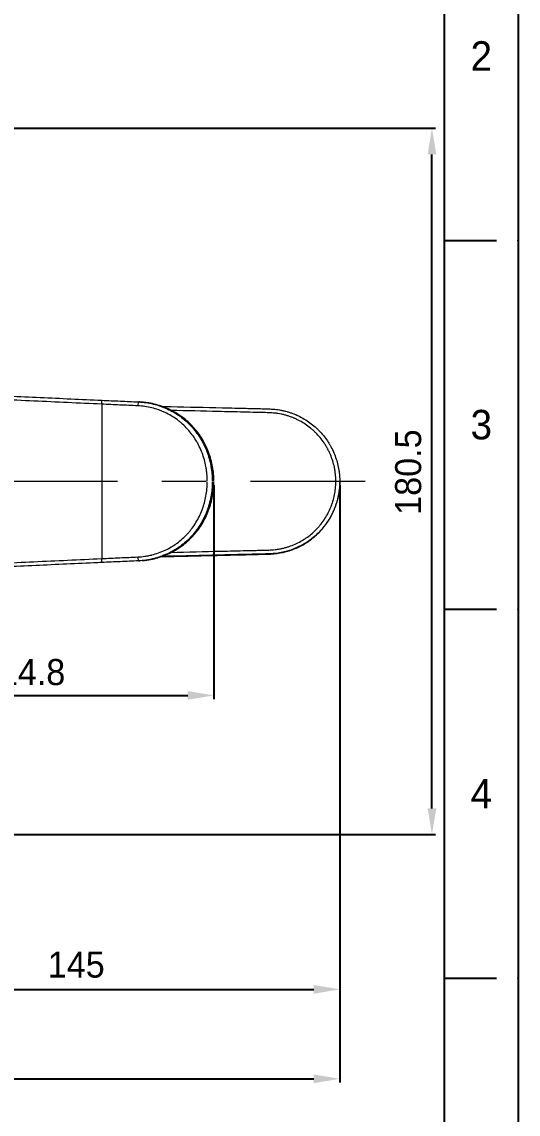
# Model space of a CAD drawing. Extents: x 8886 to 9306, y -19565 to -18971.
# Drawn here: x 9210.5 to 9305.7, y -19294.2 to -19084.9 of the extents above; entities that cross this region are included whole.
import ezdxf

# ---------------------------------------------------------------- set-up
doc = ezdxf.new("R2010")
doc.units = 0
doc.header["$MEASUREMENT"] = 0
doc.linetypes.add('CENTER', pattern=[47.5, 22, -8.5, 8.5, -8.5])
doc.linetypes.add('HIDDEN2', pattern=[4.7625, 3.175, -1.5875])
doc.layers.get('0').update_dxf_attribs({"linetype": 'CONTINUOUS'})
doc.layers.get('DEFPOINTS').update_dxf_attribs({"linetype": 'CONTINUOUS'})
doc.layers.add('1', color=4, linetype='HIDDEN2', lineweight=13)
doc.layers.add('5', color=2, linetype='CONTINUOUS', lineweight=9)
doc.styles.get("Standard").update_dxf_attribs({"font": ''})
doc.styles.get('Standard').set_extended_font_data('Gulim')
doc.dimstyles.new('STANDARD$0', dxfattribs={"dimtxt": 3.5, "dimasz": 2.5, "dimexe": 0.7, "dimexo": 0.7, "dimgap": 0.5, "dimtad": 3, "dimdec": 4, "dimdsep": 46, "dimtxsty": 'Standard', "dimcen": 0, "dimclrd": 2, "dimclre": 2, "dimclrt": 4, "dimadec": 0, "dimazin": 0, "dimtp": 0.2, "dimtm": 0.1, "dimtfac": 0.5, "dimtdec": 4, "dimtmove": 1, "dimatfit": 3, "dimfxl": 1, "dimtolj": 1, "dimarcsym": 0})

# ---------------------------------------------------------------- blocks, each defined once
blk = doc.blocks.new('*D11')
at = {"layer": '5', "color": 2, "lineweight": -2, "transparency": 16777216}
for p, q in [((9271.52, -19173.65), (9271.52, -19271.02)), ((9162.8, -19240.59), (9162.8, -19271.02)), ((9167.8, -19270.32), (9266.52, -19270.32))]:
    blk.add_line(p, q, dxfattribs=at)
at = {"layer": '5', "color": 2, "transparency": 16777216}
for points in [[(9167.8, -19269.48), (9167.8, -19271.15), (9162.8, -19270.32)], [(9266.52, -19269.48), (9266.52, -19271.15), (9271.52, -19270.32)]]:
    blk.add_solid(points, dxfattribs=at)
at = {"layer": 'DEFPOINTS', "color": 0, "transparency": 16777216}
for p in [(9271.52, -19172.95), (9162.8, -19239.89), (9271.52, -19270.32)]:
    blk.add_point(p, dxfattribs=at)
at = {"layer": '5', "color": 4, "transparency": 16777216, "insert": (9220.94, -19265.6), "char_height": 5, "attachment_point": 5, "bg_fill": 3, "box_fill_scale": 1.25, "bg_fill_color": 256, "bg_fill_true_color": 13158600, "bg_fill_transparency": 0}
blk.add_mtext('\\A1;145', dxfattribs=at)
blk = doc.blocks.new('*D12')
at = {"layer": '5', "color": 2, "lineweight": -2, "transparency": 16777216}
for p, q in [((9271.52, -19173.65), (9271.52, -19288.17)), ((9111.71, -19271.02), (9111.71, -19288.17)), ((9116.71, -19287.47), (9266.52, -19287.47))]:
    blk.add_line(p, q, dxfattribs=at)
at = {"layer": '5', "color": 2, "transparency": 16777216}
for points in [[(9116.71, -19286.63), (9116.71, -19288.3), (9111.71, -19287.47)], [(9266.52, -19286.63), (9266.52, -19288.3), (9271.52, -19287.47)]]:
    blk.add_solid(points, dxfattribs=at)
at = {"layer": 'DEFPOINTS', "color": 0, "transparency": 16777216}
for p in [(9271.52, -19172.95), (9111.71, -19270.32), (9271.52, -19287.47)]:
    blk.add_point(p, dxfattribs=at)
at = {"layer": '5', "color": 4, "transparency": 16777216, "insert": (9181.51, -19283.11), "char_height": 5, "attachment_point": 5, "bg_fill": 3, "box_fill_scale": 1.25, "bg_fill_color": 256, "bg_fill_true_color": 13158600, "bg_fill_transparency": 0}
blk.add_mtext('\\A1;213.1', dxfattribs=at)
blk = doc.blocks.new('*D13')
at = {"layer": '5', "color": 2, "lineweight": -2, "transparency": 16777216}
for p, q in [((9192.36, -19105.26), (9289.9, -19105.26)), ((9289.2, -19235.64), (9289.2, -19110.26)), ((9192.36, -19240.64), (9289.9, -19240.64))]:
    blk.add_line(p, q, dxfattribs=at)
at = {"layer": '5', "color": 2, "transparency": 16777216}
for points in [[(9288.36, -19110.26), (9290.03, -19110.26), (9289.2, -19105.26)], [(9288.36, -19235.64), (9290.03, -19235.64), (9289.2, -19240.64)]]:
    blk.add_solid(points, dxfattribs=at)
at = {"layer": 'DEFPOINTS', "color": 0, "transparency": 16777216}
for p in [(9191.66, -19105.26), (9289.2, -19105.26), (9191.66, -19240.64)]:
    blk.add_point(p, dxfattribs=at)
at = {"layer": '5', "color": 4, "transparency": 16777216, "insert": (9284.66, -19171.17), "char_height": 5, "attachment_point": 5, "rotation": 90, "bg_fill": 3, "box_fill_scale": 1.25, "bg_fill_color": 256, "bg_fill_true_color": 13158600, "bg_fill_transparency": 0}
blk.add_mtext('\\A1;180.5', dxfattribs=at)
blk = doc.blocks.new('*D19')
at = {"layer": '5', "color": 2, "lineweight": -2, "transparency": 16777216}
for p, q in [((9161.25, -19173.65), (9161.25, -19214.67)), ((9247.34, -19173.65), (9247.34, -19214.67)), ((9166.25, -19213.97), (9242.34, -19213.97))]:
    blk.add_line(p, q, dxfattribs=at)
at = {"layer": '5', "color": 2, "transparency": 16777216}
for points in [[(9166.25, -19213.14), (9166.25, -19214.8), (9161.25, -19213.97)], [(9242.34, -19213.14), (9242.34, -19214.8), (9247.34, -19213.97)]]:
    blk.add_solid(points, dxfattribs=at)
at = {"layer": 'DEFPOINTS', "color": 0, "transparency": 16777216}
for p in [(9161.25, -19172.95), (9247.34, -19172.95), (9247.34, -19213.97)]:
    blk.add_point(p, dxfattribs=at)
at = {"layer": '5', "color": 4, "transparency": 16777216, "insert": (9210.64, -19209.53), "char_height": 5, "attachment_point": 5, "bg_fill": 3, "box_fill_scale": 1.25, "bg_fill_color": 256, "bg_fill_true_color": 13158600, "bg_fill_transparency": 0}
blk.add_mtext('\\A1;114.8', dxfattribs=at)

msp = doc.modelspace()

# ---------------------------------------------------------------- linework, layer by layer
for p, q in [((9291.6, -19550.997), (9291.6, -18985.34)), ((9291.6, -19126.754), (9301.6, -19126.754)), ((9291.6, -19197.461), (9301.6, -19197.461)), ((9291.6, -19268.168), (9301.6, -19268.168))]:
    msp.add_line(p, q)
for p in [(9305.742, -19126.754), (9305.742, -19197.461), (9305.742, -19268.168)]:
    msp.add_point(p)
at = {"layer": '1', "color": 1, "linetype": 'CENTER', "lineweight": 13}
msp.add_line((9276.377, -19172.946), (9157.832, -19172.946), dxfattribs=at)
at = {"layer": '1', "color": 7, "linetype": 'Continuous', "lineweight": 18}
for centre, major_axis, start_param, end_param in [((9225.794, -19158.144), (-0.034, -0.749), 3.140516, 4.7133009), ((9225.794, -19187.749), (0.034, -0.749), 4.711477, 6.284262)]:
    msp.add_ellipse(centre, major_axis=major_axis, ratio=0.0199752, start_param=start_param, end_param=end_param, dxfattribs=at)
at = {"layer": '1', "color": 1, "linetype": 'Continuous', "lineweight": 13}
for centre, major_axis, start_param, end_param in [((9232.845, -19158.465), (-0.034, -0.749), 3.140085, 4.7180353), ((9232.845, -19187.427), (0.034, -0.749), 4.7067427, 6.2846929)]:
    msp.add_ellipse(centre, major_axis=major_axis, ratio=0.1241452, start_param=start_param, end_param=end_param, dxfattribs=at)
at = {"layer": '1', "color": 7, "linetype": 'Continuous', "lineweight": 18}
for points, knots in [([(9194.71, -19155.975), (9195.209, -19155.998), (9195.709, -19156.02), (9198.206, -19156.134), (9200.203, -19156.225), (9206.139, -19156.496), (9210.077, -19156.676), (9217.952, -19157.035), (9221.89, -19157.215), (9225.828, -19157.395)], [0, 0, 0, 0, 0.0481436, 0.0481436, 0.2407179, 0.2407179, 0.6203589, 0.6203589, 1, 1, 1, 1]), ([(9232.88, -19157.716), (9233.362, -19157.738), (9233.839, -19157.783), (9234.783, -19157.916), (9235.249, -19158.005), (9236.171, -19158.226), (9236.627, -19158.359), (9237.303, -19158.592), (9237.526, -19158.676), (9237.971, -19158.854), (9238.19, -19158.949), (9238.839, -19159.246), (9239.258, -19159.465), (9240.073, -19159.941), (9240.468, -19160.198), (9241.233, -19160.753), (9241.604, -19161.05), (9242.051, -19161.447), (9242.14, -19161.527), (9242.309, -19161.685), (9242.391, -19161.763), (9242.472, -19161.842)], [0, 0, 0, 0, 0.1335648, 0.1335648, 0.2671297, 0.2671297, 0.4006945, 0.4006945, 0.467477, 0.467477, 0.5342594, 0.5342594, 0.6678242, 0.6678242, 0.8013891, 0.8013891, 0.9349539, 0.9349539, 0.9683451, 0.9683451, 1, 1, 1, 1]), ([(9235.142, -19158.004), (9235.089, -19157.994), (9234.565, -19157.894), (9234.018, -19157.805), (9233.52, -19157.787), (9233.501, -19157.787)], [0, 0, 0, 0, 0.0973186, 0.965989, 1, 1, 1, 1]), ([(9247.342, -19172.878), (9247.341, -19172.437), (9247.301, -19171.522), (9247.114, -19170.135), (9246.796, -19168.729), (9246.35, -19167.355), (9245.783, -19166.03), (9245.099, -19164.772), (9244.305, -19163.596), (9243.413, -19162.515), (9242.434, -19161.544), (9241.375, -19160.679), (9240.238, -19159.917), (9239.02, -19159.256), (9237.731, -19158.704), (9236.593, -19158.332), (9235.886, -19158.162), (9235.637, -19158.107)], [0, 0, 0, 0, 0.0642096, 0.1340816, 0.2044556, 0.2750704, 0.3455723, 0.415704, 0.4852613, 0.5541183, 0.621889, 0.6884226, 0.7556423, 0.823752, 0.8927223, 0.9624425, 1, 1, 1, 1]), ([(9236.215, -19187.647), (9236.394, -19187.601), (9237.033, -19187.423), (9238.109, -19187.043), (9239.408, -19186.444), (9240.637, -19185.728), (9241.781, -19184.903), (9242.829, -19183.98), (9243.767, -19182.972), (9244.6, -19181.885), (9245.331, -19180.721), (9245.962, -19179.477), (9246.485, -19178.164), (9246.893, -19176.793), (9247.176, -19175.379), (9247.323, -19174.113), (9247.336, -19173.323), (9247.331, -19173.014)], [0, 0, 0, 0, 0.0280786, 0.1007611, 0.1732409, 0.2452844, 0.31672, 0.3874603, 0.4571717, 0.5256672, 0.594955, 0.6652224, 0.7364038, 0.8083494, 0.8808379, 0.9535918, 1, 1, 1, 1]), ([(9237.081, -19187.382), (9239.459, -19187.325), (9243.509, -19187.229), (9249.175, -19187.094), (9253.257, -19187), (9256.468, -19186.919), (9258.873, -19186.895), (9261.249, -19186.48), (9263.46, -19185.664), (9265.434, -19184.555), (9267.128, -19183.204), (9268.536, -19181.67), (9269.672, -19180.002), (9270.548, -19178.237), (9271.156, -19176.396), (9271.487, -19174.619), (9271.533, -19173.466), (9271.522, -19172.946)], [0, 0, 0, 0, 0.168273, 0.2865566, 0.401019, 0.4570754, 0.5138814, 0.5709756, 0.6266484, 0.6798361, 0.7305011, 0.7792766, 0.826604, 0.8727906, 0.918254, 0.9633966, 1, 1, 1, 1]), ([(9242.533, -19183.991), (9242.352, -19184.17), (9242.167, -19184.343), (9241.624, -19184.826), (9241.256, -19185.122), (9240.681, -19185.541), (9240.485, -19185.676), (9240.235, -19185.839), (9240.185, -19185.872), (9240.084, -19185.936), (9239.932, -19186.031), (9239.779, -19186.123), (9239.266, -19186.424), (9238.847, -19186.642), (9237.988, -19187.038), (9237.55, -19187.214), (9236.655, -19187.525), (9236.198, -19187.66), (9235.673, -19187.787), (9235.614, -19187.8), (9235.497, -19187.827), (9235.321, -19187.866), (9234.909, -19187.95), (9234.554, -19188.009), (9233.841, -19188.11), (9233.362, -19188.155), (9232.88, -19188.177)], [0, 0, 0, 0, 0.0714333, 0.0714333, 0.2040857, 0.2040857, 0.2704119, 0.2704119, 0.2869934, 0.2869934, 0.303575, 0.3367381, 0.3367381, 0.4693905, 0.4693905, 0.6020428, 0.6020428, 0.7346952, 0.7346952, 0.7512768, 0.7512768, 0.7678583, 0.8010214, 0.8673476, 0.8673476, 1, 1, 1, 1]), ([(9225.828, -19188.498), (9225.329, -19188.521), (9224.829, -19188.544), (9222.333, -19188.658), (9220.335, -19188.749), (9214.4, -19189.02), (9210.462, -19189.199), (9204.301, -19189.481), (9202.079, -19189.582), (9198.141, -19189.762), (9196.425, -19189.84), (9194.71, -19189.918)], [0, 0, 0, 0, 0.0481436, 0.0481436, 0.2407179, 0.2407179, 0.6203589, 0.6203589, 0.8346319, 0.8346319, 1, 1, 1, 1]), ([(9225.866, -19188.496), (9225.866, -19188.496), (9225.865, -19188.496), (9225.852, -19188.497), (9225.84, -19188.497), (9225.828, -19188.498)], [0, 0, 0, 0, 0.0518726, 0.0518726, 1, 1, 1, 1])]:
    msp.add_open_spline(points, degree=3, knots=knots, dxfattribs=at)
at = {"layer": '1', "color": 1, "linetype": 'Continuous', "lineweight": 13}
for points, knots in [([(9225.779, -19158.144), (9221.451, -19157.946), (9217.122, -19157.749), (9208.465, -19157.354), (9204.136, -19157.156), (9198.093, -19156.881), (9196.379, -19156.802), (9194.666, -19156.724)], [0, 0, 0, 0, 0.4173406, 0.4173406, 0.8347611, 0.8347611, 1, 1, 1, 1]), ([(9225.816, -19158.146), (9225.818, -19158.097), (9225.821, -19158.048), (9225.825, -19157.951), (9225.828, -19157.904), (9225.833, -19157.813), (9225.835, -19157.77), (9225.84, -19157.688), (9225.842, -19157.65), (9225.847, -19157.581), (9225.849, -19157.549), (9225.853, -19157.495), (9225.855, -19157.472), (9225.859, -19157.434), (9225.86, -19157.42), (9225.863, -19157.401), (9225.864, -19157.396), (9225.865, -19157.397)], [0, 0, 0, 0, 0.125, 0.125, 0.25, 0.25, 0.375, 0.375, 0.5, 0.5, 0.625, 0.625, 0.75, 0.75, 0.875, 0.875, 1, 1, 1, 1]), ([(9247.241, -19172.878), (9247.242, -19172.391), (9247.22, -19171.906), (9247.153, -19171.181), (9247.125, -19170.94), (9247.075, -19170.58), (9247.048, -19170.399), (9247.018, -19170.22), (9246.997, -19170.1), (9246.986, -19170.04), (9246.886, -19169.503), (9246.776, -19169.033), (9246.513, -19168.11), (9246.361, -19167.656), (9246.016, -19166.765), (9245.822, -19166.327), (9245.554, -19165.789), (9245.471, -19165.629), (9245.386, -19165.47), (9245.328, -19165.364), (9245.299, -19165.311), (9245.151, -19165.048), (9245.029, -19164.841), (9244.648, -19164.233), (9244.377, -19163.841), (9243.8, -19163.088), (9243.494, -19162.726), (9243.009, -19162.205), (9242.76, -19161.95), (9242.457, -19161.662), (9242.325, -19161.541), (9242.237, -19161.46), (9242.192, -19161.42), (9241.788, -19161.064), (9241.417, -19160.767), (9240.651, -19160.212), (9240.256, -19159.955), (9239.442, -19159.478), (9239.022, -19159.26), (9238.483, -19159.011), (9238.32, -19158.938), (9238.155, -19158.868), (9238.045, -19158.822), (9237.989, -19158.8), (9237.712, -19158.688), (9237.489, -19158.605), (9236.815, -19158.371), (9236.361, -19158.238), (9235.442, -19158.016), (9234.978, -19157.927), (9234.176, -19157.813), (9233.841, -19157.776), (9233.503, -19157.752)], [0, 0, 0, 0, 0.0636659, 0.0636659, 0.0954988, 0.0954988, 0.1114153, 0.1193735, 0.1193735, 0.1273318, 0.1273318, 0.1909976, 0.1909976, 0.2546635, 0.2546635, 0.3183294, 0.3183294, 0.3342459, 0.3422041, 0.3422041, 0.3501623, 0.3501623, 0.3819953, 0.3819953, 0.4456612, 0.4456612, 0.5093271, 0.5093271, 0.54116, 0.5570765, 0.5650347, 0.5650347, 0.5729929, 0.5729929, 0.6366588, 0.6366588, 0.7003247, 0.7003247, 0.7639906, 0.7639906, 0.779907, 0.7878653, 0.7878653, 0.7958235, 0.7958235, 0.8276565, 0.8276565, 0.8913223, 0.8913223, 0.9549882, 0.9549882, 1, 1, 1, 1]), ([(9246.069, -19172.867), (9246.069, -19172.407), (9246.048, -19171.948), (9245.986, -19171.262), (9245.96, -19171.034), (9245.899, -19170.58), (9245.863, -19170.353), (9245.739, -19169.674), (9245.637, -19169.229), (9245.394, -19168.354), (9245.254, -19167.924), (9244.934, -19167.079), (9244.755, -19166.663), (9244.456, -19166.052), (9244.352, -19165.85), (9244.215, -19165.6), (9244.187, -19165.55), (9244.131, -19165.451), (9244.047, -19165.303), (9243.96, -19165.157), (9243.665, -19164.674), (9243.413, -19164.302), (9242.875, -19163.585), (9242.589, -19163.241), (9241.985, -19162.579), (9241.666, -19162.262), (9241.287, -19161.921), (9241.245, -19161.883), (9241.16, -19161.809), (9241.032, -19161.698), (9240.73, -19161.445), (9240.464, -19161.24), (9239.923, -19160.842), (9239.551, -19160.596), (9238.783, -19160.141), (9238.387, -19159.932), (9237.776, -19159.646), (9237.569, -19159.556), (9237.253, -19159.428), (9237.148, -19159.386), (9236.936, -19159.306), (9236.83, -19159.268), (9236.298, -19159.082), (9235.867, -19158.954), (9234.995, -19158.742), (9234.554, -19158.657), (9233.661, -19158.529), (9233.209, -19158.486), (9232.752, -19158.465)], [0, 0, 0, 0, 0.0625, 0.0625, 0.09375, 0.09375, 0.125, 0.125, 0.1875, 0.1875, 0.25, 0.25, 0.3125, 0.3125, 0.34375, 0.34375, 0.3515625, 0.3515625, 0.359375, 0.375, 0.375, 0.4375, 0.4375, 0.5, 0.5, 0.5625, 0.5625, 0.5703125, 0.5703125, 0.578125, 0.59375, 0.625, 0.625, 0.6875, 0.6875, 0.75, 0.75, 0.78125, 0.78125, 0.796875, 0.796875, 0.8125, 0.8125, 0.875, 0.875, 0.9375, 0.9375, 1, 1, 1, 1]), ([(9237.204, -19158.555), (9237.858, -19158.571), (9238.511, -19158.586), (9242.427, -19158.679), (9245.69, -19158.757), (9249.768, -19158.853), (9250.991, -19158.882), (9252.215, -19158.911), (9253.03, -19158.931), (9253.438, -19158.94), (9254.254, -19158.96), (9254.662, -19158.969), (9255.477, -19158.987), (9255.885, -19158.996), (9256.497, -19159.01), (9256.701, -19159.014), (9257.007, -19159.021), (9257.109, -19159.024), (9257.313, -19159.029), (9257.822, -19159.042), (9258.332, -19159.063), (9258.942, -19159.11), (9259.145, -19159.129), (9259.55, -19159.177), (9259.753, -19159.207), (9260.157, -19159.276), (9260.561, -19159.355), (9261.165, -19159.503), (9261.567, -19159.621), (9261.968, -19159.748), (9262.169, -19159.816), (9262.569, -19159.963), (9262.768, -19160.041), (9263.018, -19160.146), (9263.068, -19160.167), (9263.167, -19160.21), (9263.217, -19160.232), (9263.366, -19160.298), (9263.464, -19160.344), (9263.954, -19160.576), (9264.334, -19160.778), (9265.073, -19161.215), (9265.432, -19161.45), (9266.127, -19161.955), (9266.463, -19162.224), (9266.869, -19162.583), (9266.949, -19162.656), (9267.069, -19162.766), (9267.109, -19162.804), (9267.187, -19162.879), (9267.383, -19163.067), (9267.573, -19163.26), (9268.015, -19163.732), (9268.293, -19164.059), (9268.819, -19164.738), (9269.067, -19165.089), (9269.415, -19165.633), (9269.527, -19165.817), (9269.689, -19166.098), (9269.769, -19166.239), (9269.846, -19166.383), (9269.897, -19166.479), (9269.923, -19166.527), (9270.147, -19166.961), (9270.508, -19167.745), (9270.793, -19168.554), (9271.04, -19169.376), (9271.144, -19169.792), (9271.271, -19170.427), (9271.308, -19170.64), (9271.349, -19170.909), (9271.357, -19170.963), (9271.372, -19171.071), (9271.393, -19171.232), (9271.412, -19171.394), (9271.468, -19171.934), (9271.492, -19172.368), (9271.496, -19172.803)], [0, 0, 0, 0, 0.0476757, 0.0476757, 0.2857568, 0.2857568, 0.3452771, 0.3750372, 0.3750372, 0.4047973, 0.4047973, 0.4345575, 0.4345575, 0.4643176, 0.4643176, 0.4791977, 0.4791977, 0.4866377, 0.4866377, 0.4940777, 0.5238379, 0.5238379, 0.5387179, 0.5387179, 0.553598, 0.553598, 0.5684781, 0.5833581, 0.5982382, 0.5982382, 0.6131183, 0.6131183, 0.6279983, 0.6279983, 0.6317184, 0.6317184, 0.6354384, 0.6354384, 0.6428784, 0.6428784, 0.6726385, 0.6726385, 0.7023987, 0.7023987, 0.7321588, 0.7321588, 0.7395988, 0.7395988, 0.7433189, 0.7433189, 0.7470389, 0.7619189, 0.7619189, 0.7916791, 0.7916791, 0.8214392, 0.8214392, 0.8363193, 0.8363193, 0.8437593, 0.8474793, 0.8474793, 0.8511993, 0.8511993, 0.8809595, 0.9107196, 0.9107196, 0.9404797, 0.9404797, 0.9553598, 0.9553598, 0.9590798, 0.9590798, 0.9627998, 0.9702399, 0.9702399, 1, 1, 1, 1]), ([(9270.746, -19172.8), (9270.742, -19172.37), (9270.718, -19171.941), (9270.66, -19171.407), (9270.647, -19171.3), (9270.626, -19171.141), (9270.619, -19171.087), (9270.603, -19170.981), (9270.563, -19170.715), (9270.515, -19170.452), (9270.384, -19169.826), (9270.276, -19169.416), (9270.022, -19168.607), (9269.875, -19168.209), (9269.626, -19167.621), (9269.537, -19167.427), (9269.398, -19167.138), (9269.35, -19167.042), (9269.276, -19166.899), (9269.251, -19166.851), (9269.201, -19166.756), (9269.074, -19166.52), (9268.94, -19166.288), (9268.718, -19165.924), (9268.604, -19165.744), (9268.247, -19165.216), (9267.993, -19164.875), (9267.454, -19164.22), (9267.168, -19163.904), (9266.789, -19163.526), (9266.712, -19163.451), (9266.595, -19163.34), (9266.555, -19163.303), (9266.477, -19163.23), (9266.278, -19163.049), (9266.076, -19162.875), (9265.58, -19162.47), (9265.238, -19162.219), (9264.531, -19161.75), (9264.166, -19161.533), (9263.601, -19161.233), (9263.411, -19161.138), (9263.12, -19161.001), (9263.022, -19160.956), (9262.875, -19160.891), (9262.826, -19160.87), (9262.727, -19160.827), (9262.481, -19160.723), (9262.234, -19160.628), (9261.838, -19160.486), (9261.64, -19160.419), (9261.244, -19160.297), (9260.847, -19160.184), (9260.25, -19160.045), (9259.851, -19159.973), (9259.552, -19159.927), (9259.452, -19159.912), (9259.252, -19159.887), (9259.152, -19159.875), (9258.852, -19159.844), (9258.652, -19159.829), (9258.251, -19159.803), (9258.05, -19159.794), (9257.648, -19159.778), (9257.448, -19159.773), (9257.146, -19159.765), (9257.046, -19159.763), (9256.845, -19159.758), (9256.343, -19159.746), (9255.84, -19159.735), (9254.635, -19159.709), (9253.832, -19159.69), (9251.421, -19159.633), (9246.789, -19159.523), (9242.157, -19159.413), (9239.132, -19159.341)], [0, 0, 0, 0, 0.0317168, 0.0317168, 0.039646, 0.039646, 0.0436106, 0.0436106, 0.0475752, 0.0634337, 0.0634337, 0.0951505, 0.0951505, 0.1268673, 0.1268673, 0.1427257, 0.1427257, 0.150655, 0.150655, 0.1546196, 0.1546196, 0.1585842, 0.1744426, 0.1744426, 0.190301, 0.190301, 0.2220178, 0.2220178, 0.2537347, 0.2537347, 0.2616639, 0.2616639, 0.2656285, 0.2656285, 0.2695931, 0.2854515, 0.2854515, 0.3171683, 0.3171683, 0.3488852, 0.3488852, 0.3647436, 0.3647436, 0.3726728, 0.3726728, 0.3766374, 0.3766374, 0.380602, 0.3964604, 0.3964604, 0.4123188, 0.4123188, 0.4281772, 0.4440357, 0.4598941, 0.4598941, 0.4678233, 0.4678233, 0.4757525, 0.4757525, 0.4916109, 0.4916109, 0.5074693, 0.5074693, 0.5233277, 0.5233277, 0.5312569, 0.5312569, 0.5391861, 0.570903, 0.570903, 0.6343366, 0.6343366, 0.761204, 1, 1, 1, 1]), ([(9242.472, -19161.842), (9242.476, -19161.846), (9242.651, -19162.017), (9242.82, -19162.191), (9243.304, -19162.712), (9243.608, -19163.074), (9244.182, -19163.828), (9244.452, -19164.219), (9244.83, -19164.828), (9244.952, -19165.035), (9245.186, -19165.457), (9245.298, -19165.669), (9245.617, -19166.314), (9245.809, -19166.752), (9246.152, -19167.643), (9246.303, -19168.097), (9246.563, -19169.021), (9246.673, -19169.491), (9246.772, -19170.029), (9246.783, -19170.089), (9246.804, -19170.209), (9246.834, -19170.389), (9246.861, -19170.569), (9246.91, -19170.929), (9246.938, -19171.17), (9247.004, -19171.895), (9247.026, -19172.38), (9247.026, -19172.867)], [0, 0, 0, 0, 0.0015271, 0.0602608, 0.0602608, 0.1777282, 0.1777282, 0.2951956, 0.2951956, 0.3539293, 0.3539293, 0.412663, 0.412663, 0.5301304, 0.5301304, 0.6475978, 0.6475978, 0.7650652, 0.7650652, 0.7797486, 0.7797486, 0.794432, 0.8237989, 0.8237989, 0.8825326, 0.8825326, 1, 1, 1, 1]), ([(9232.752, -19187.427), (9233.209, -19187.406), (9233.663, -19187.364), (9234.338, -19187.267), (9234.562, -19187.229), (9234.896, -19187.164), (9235.063, -19187.13), (9235.23, -19187.092), (9235.341, -19187.067), (9235.396, -19187.053), (9235.893, -19186.932), (9236.325, -19186.803), (9237.171, -19186.505), (9237.585, -19186.336), (9238.395, -19185.957), (9238.791, -19185.748), (9239.275, -19185.461), (9239.419, -19185.372), (9239.562, -19185.281), (9239.657, -19185.22), (9239.704, -19185.189), (9239.94, -19185.033), (9240.124, -19184.903), (9240.666, -19184.504), (9241.012, -19184.221), (9241.675, -19183.623), (9241.991, -19183.307), (9242.445, -19182.81), (9242.592, -19182.641), (9242.808, -19182.38), (9242.914, -19182.248), (9243.018, -19182.114), (9243.087, -19182.024), (9243.122, -19181.978), (9243.427, -19181.57), (9243.68, -19181.196), (9244.148, -19180.427), (9244.363, -19180.032), (9244.758, -19179.222), (9244.937, -19178.806), (9245.138, -19178.274), (9245.197, -19178.113), (9245.253, -19177.951), (9245.289, -19177.843), (9245.307, -19177.788), (9245.396, -19177.516), (9245.462, -19177.297), (9245.643, -19176.638), (9245.744, -19176.195), (9245.906, -19175.301), (9245.966, -19174.851), (9246.048, -19173.944), (9246.069, -19173.486), (9246.069, -19173.025)], [0, 0, 0, 0, 0.0625, 0.0625, 0.09375, 0.09375, 0.109375, 0.1171875, 0.1171875, 0.125, 0.125, 0.1875, 0.1875, 0.25, 0.25, 0.3125, 0.3125, 0.328125, 0.3359375, 0.3359375, 0.34375, 0.34375, 0.375, 0.375, 0.4375, 0.4375, 0.5, 0.5, 0.53125, 0.53125, 0.546875, 0.5546875, 0.5546875, 0.5625, 0.5625, 0.625, 0.625, 0.6875, 0.6875, 0.75, 0.75, 0.765625, 0.7734375, 0.7734375, 0.78125, 0.78125, 0.8125, 0.8125, 0.875, 0.875, 0.9375, 0.9375, 1, 1, 1, 1]), ([(9233.598, -19188.134), (9233.904, -19188.11), (9234.207, -19188.076), (9234.978, -19187.966), (9235.442, -19187.877), (9236.361, -19187.655), (9236.815, -19187.522), (9237.489, -19187.288), (9237.712, -19187.205), (9237.989, -19187.093), (9238.045, -19187.07), (9238.155, -19187.024), (9238.32, -19186.955), (9238.483, -19186.882), (9239.022, -19186.633), (9239.442, -19186.414), (9240.256, -19185.938), (9240.651, -19185.68), (9241.417, -19185.126), (9241.788, -19184.829), (9242.192, -19184.472), (9242.237, -19184.432), (9242.325, -19184.352), (9242.457, -19184.231), (9242.76, -19183.943), (9243.009, -19183.688), (9243.494, -19183.167), (9243.8, -19182.804), (9244.377, -19182.051), (9244.648, -19181.66), (9245.029, -19181.052), (9245.151, -19180.845), (9245.299, -19180.582), (9245.328, -19180.529), (9245.386, -19180.423), (9245.471, -19180.264), (9245.554, -19180.104), (9245.822, -19179.566), (9246.016, -19179.128), (9246.361, -19178.236), (9246.513, -19177.783), (9246.776, -19176.86), (9246.886, -19176.39), (9246.986, -19175.853), (9246.997, -19175.793), (9247.018, -19175.673), (9247.048, -19175.493), (9247.075, -19175.313), (9247.125, -19174.953), (9247.153, -19174.712), (9247.22, -19173.987), (9247.242, -19173.502), (9247.241, -19173.014)], [0, 0, 0, 0, 0.0409667, 0.0409667, 0.1049023, 0.1049023, 0.1688378, 0.1688378, 0.2008056, 0.2008056, 0.2087975, 0.2087975, 0.2167895, 0.2327734, 0.2327734, 0.2967089, 0.2967089, 0.3606445, 0.3606445, 0.42458, 0.42458, 0.432572, 0.432572, 0.4405639, 0.4565478, 0.4885156, 0.4885156, 0.5524511, 0.5524511, 0.6163867, 0.6163867, 0.6483545, 0.6483545, 0.6563464, 0.6563464, 0.6643383, 0.6803222, 0.6803222, 0.7442578, 0.7442578, 0.8081933, 0.8081933, 0.8721289, 0.8721289, 0.8801208, 0.8801208, 0.8881128, 0.9040967, 0.9040967, 0.9360644, 0.9360644, 1, 1, 1, 1]), ([(9247.026, -19173.025), (9247.026, -19173.513), (9247.004, -19173.996), (9246.917, -19174.956), (9246.851, -19175.432), (9246.678, -19176.376), (9246.57, -19176.844), (9246.375, -19177.54), (9246.305, -19177.771), (9246.21, -19178.059), (9246.19, -19178.116), (9246.151, -19178.231), (9246.091, -19178.402), (9246.028, -19178.571), (9245.813, -19179.133), (9245.621, -19179.571), (9245.199, -19180.425), (9244.968, -19180.84), (9244.468, -19181.65), (9244.198, -19182.043), (9243.871, -19182.473), (9243.835, -19182.521), (9243.761, -19182.615), (9243.65, -19182.756), (9243.385, -19183.079), (9243.149, -19183.347), (9242.84, -19183.681), (9242.688, -19183.838), (9242.533, -19183.991)], [0, 0, 0, 0, 0.1181824, 0.1181824, 0.2363647, 0.2363647, 0.3545471, 0.3545471, 0.4136382, 0.4136382, 0.428411, 0.428411, 0.4431838, 0.4727294, 0.4727294, 0.5909118, 0.5909118, 0.7090941, 0.7090941, 0.8272765, 0.8272765, 0.8420493, 0.8420493, 0.8568221, 0.8863677, 0.9454588, 0.9454588, 1, 1, 1, 1]), ([(9271.496, -19173.09), (9271.492, -19173.509), (9271.47, -19173.925), (9271.388, -19174.75), (9271.269, -19175.568), (9271.077, -19176.374), (9270.905, -19176.972), (9270.842, -19177.171), (9270.759, -19177.419), (9270.742, -19177.468), (9270.707, -19177.567), (9270.69, -19177.616), (9270.636, -19177.764), (9270.599, -19177.862), (9270.41, -19178.348), (9270.242, -19178.728), (9269.874, -19179.47), (9269.674, -19179.832), (9269.351, -19180.362), (9269.239, -19180.536), (9269.008, -19180.881), (9268.888, -19181.051), (9268.703, -19181.302), (9268.609, -19181.427), (9268.512, -19181.551), (9268.447, -19181.633), (9268.415, -19181.674), (9268.25, -19181.878), (9268.115, -19182.037), (9267.702, -19182.504), (9267.414, -19182.802), (9266.812, -19183.368), (9266.499, -19183.637), (9265.848, -19184.147), (9265.51, -19184.388), (9265.072, -19184.671), (9264.983, -19184.727), (9264.85, -19184.809), (9264.805, -19184.836), (9264.715, -19184.89), (9264.49, -19185.023), (9264.262, -19185.149), (9263.71, -19185.439), (9263.335, -19185.615), (9262.571, -19185.933), (9262.183, -19186.076), (9261.59, -19186.265), (9261.391, -19186.324), (9261.089, -19186.406), (9260.938, -19186.445), (9260.785, -19186.482), (9260.683, -19186.505), (9260.632, -19186.517), (9260.172, -19186.619), (9259.762, -19186.69), (9258.941, -19186.789), (9258.529, -19186.817), (9257.911, -19186.846), (9257.603, -19186.856), (9257.293, -19186.864), (9257.087, -19186.87), (9256.984, -19186.872), (9256.469, -19186.884), (9256.057, -19186.893), (9255.439, -19186.906), (9255.233, -19186.911), (9254.821, -19186.92), (9254.615, -19186.925), (9253.997, -19186.939), (9253.585, -19186.949), (9252.76, -19186.969), (9251.524, -19186.998), (9246.991, -19187.105), (9242.87, -19187.203), (9238.784, -19187.3), (9237.995, -19187.319), (9237.206, -19187.338)], [0, 0, 0, 0, 0.0294855, 0.0294855, 0.058971, 0.0884564, 0.0884564, 0.1031992, 0.1031992, 0.1068849, 0.1068849, 0.1105705, 0.1105705, 0.1179419, 0.1179419, 0.1474274, 0.1474274, 0.1769129, 0.1769129, 0.1916556, 0.1916556, 0.2063984, 0.2063984, 0.2137697, 0.2174554, 0.2174554, 0.2211411, 0.2211411, 0.2358838, 0.2358838, 0.2653693, 0.2653693, 0.2948548, 0.2948548, 0.3243403, 0.3243403, 0.3317116, 0.3317116, 0.3353973, 0.3353973, 0.339083, 0.3538257, 0.3538257, 0.3833112, 0.3833112, 0.4127967, 0.4127967, 0.4275394, 0.4275394, 0.4349108, 0.4385965, 0.4385965, 0.4422822, 0.4422822, 0.4717677, 0.4717677, 0.5012531, 0.5012531, 0.5159959, 0.5233672, 0.5233672, 0.5307386, 0.5307386, 0.5602241, 0.5602241, 0.5749668, 0.5749668, 0.5897096, 0.5897096, 0.6191951, 0.6191951, 0.6486805, 0.7076515, 0.9435353, 0.9435353, 1, 1, 1, 1]), ([(9239.118, -19186.552), (9242.322, -19186.476), (9245.526, -19186.4), (9250.355, -19186.285), (9251.979, -19186.247), (9254.01, -19186.199), (9254.416, -19186.189), (9255.025, -19186.175), (9255.228, -19186.171), (9255.634, -19186.162), (9256.04, -19186.153), (9256.548, -19186.142), (9256.853, -19186.135), (9257.056, -19186.13), (9257.157, -19186.128), (9257.665, -19186.115), (9258.071, -19186.102), (9258.679, -19186.062), (9258.882, -19186.046), (9259.185, -19186.014), (9259.287, -19186.002), (9259.489, -19185.975), (9259.59, -19185.961), (9259.893, -19185.913), (9260.095, -19185.875), (9260.398, -19185.811), (9260.499, -19185.789), (9260.699, -19185.741), (9260.799, -19185.716), (9261.097, -19185.638), (9261.294, -19185.581), (9261.685, -19185.459), (9261.878, -19185.393), (9262.453, -19185.185), (9262.83, -19185.028), (9263.569, -19184.681), (9263.931, -19184.49), (9264.331, -19184.256), (9264.375, -19184.229), (9264.464, -19184.176), (9264.508, -19184.149), (9264.639, -19184.067), (9264.9, -19183.901), (9265.153, -19183.727), (9265.65, -19183.368), (9265.968, -19183.114), (9266.579, -19182.576), (9266.872, -19182.293), (9267.292, -19181.846), (9267.428, -19181.694), (9267.629, -19181.46), (9267.695, -19181.381), (9267.793, -19181.261), (9267.825, -19181.221), (9267.889, -19181.14), (9268.176, -19180.775), (9268.442, -19180.399), (9268.882, -19179.711), (9269.087, -19179.358), (9269.463, -19178.635), (9269.634, -19178.264), (9269.828, -19177.788), (9269.884, -19177.644), (9269.938, -19177.499), (9269.974, -19177.402), (9269.991, -19177.354), (9270.077, -19177.111), (9270.14, -19176.915), (9270.317, -19176.326), (9270.514, -19175.534), (9270.636, -19174.728), (9270.72, -19173.916), (9270.742, -19173.506), (9270.746, -19173.093)], [0, 0, 0, 0, 0.2473894, 0.2473894, 0.3728245, 0.3728245, 0.4041833, 0.4041833, 0.4198626, 0.4198626, 0.435542, 0.4512214, 0.4590611, 0.4590611, 0.4669008, 0.4669008, 0.4982596, 0.4982596, 0.513939, 0.513939, 0.5217787, 0.5217787, 0.5296184, 0.5296184, 0.5452978, 0.5452978, 0.5531374, 0.5531374, 0.5609771, 0.5609771, 0.5766565, 0.5766565, 0.5923359, 0.5923359, 0.6236947, 0.6236947, 0.6550535, 0.6550535, 0.6589733, 0.6589733, 0.6628932, 0.6628932, 0.6707329, 0.6864122, 0.6864122, 0.717771, 0.717771, 0.7491298, 0.7491298, 0.7648092, 0.7648092, 0.7726489, 0.7726489, 0.7765687, 0.7765687, 0.7804886, 0.8118473, 0.8118473, 0.8432061, 0.8432061, 0.8745649, 0.8745649, 0.8824046, 0.8863244, 0.8863244, 0.8902443, 0.8902443, 0.9059237, 0.9059237, 0.9372824, 0.9686412, 0.9686412, 1, 1, 1, 1]), ([(9194.666, -19189.169), (9196.379, -19189.09), (9198.093, -19189.012), (9204.136, -19188.737), (9208.465, -19188.539), (9217.122, -19188.144), (9221.451, -19187.946), (9225.779, -19187.749)], [0, 0, 0, 0, 0.1652389, 0.1652389, 0.5826594, 0.5826594, 1, 1, 1, 1]), ([(9225.865, -19188.496), (9225.864, -19188.496), (9225.863, -19188.492), (9225.86, -19188.473), (9225.859, -19188.458), (9225.855, -19188.421), (9225.853, -19188.398), (9225.849, -19188.343), (9225.847, -19188.312), (9225.842, -19188.243), (9225.84, -19188.205), (9225.835, -19188.123), (9225.833, -19188.08), (9225.828, -19187.989), (9225.825, -19187.942), (9225.821, -19187.845), (9225.818, -19187.796), (9225.816, -19187.747)], [0, 0, 0, 0, 0.125, 0.125, 0.25, 0.25, 0.375, 0.375, 0.5, 0.5, 0.625, 0.625, 0.75, 0.75, 0.875, 0.875, 1, 1, 1, 1])]:
    msp.add_open_spline(points, degree=3, knots=knots, dxfattribs=at)
for points in [[(9225.815, -19158.146), (9225.803, -19158.145), (9225.791, -19158.145), (9225.779, -19158.144)], [(9232.752, -19158.465), (9231.6, -19158.412), (9229.292, -19158.306), (9226.976, -19158.199), (9225.815, -19158.146)], [(9225.815, -19158.146), (9225.815, -19163.079), (9225.815, -19168.013), (9225.815, -19172.946)], [(9225.815, -19172.946), (9225.815, -19177.88), (9225.815, -19182.814), (9225.815, -19187.747)], [(9225.815, -19187.747), (9226.976, -19187.693), (9229.292, -19187.587), (9231.6, -19187.48), (9232.752, -19187.427)], [(9225.779, -19187.749), (9225.791, -19187.748), (9225.803, -19187.748), (9225.815, -19187.747)]]:
    msp.add_open_spline(points, degree=3, dxfattribs=at)
at = {"layer": '1', "color": 7, "linetype": 'Continuous', "lineweight": 18}
for points, degree in [([(9225.828, -19157.395), (9225.841, -19157.395), (9225.854, -19157.396), (9225.866, -19157.397)], 3), ([(9225.866, -19157.397), (9227.04, -19157.45), (9229.382, -19157.557), (9231.715, -19157.663), (9232.88, -19157.716)], 3), ([(9233.16, -19157.73), (9232.958, -19157.72)], 1), ([(9233.503, -19157.752), (9233.389, -19157.743), (9233.275, -19157.736), (9233.16, -19157.73)], 3), ([(9225.841, -19188.497), (9225.837, -19188.497), (9225.833, -19188.498), (9225.828, -19188.498)], 3), ([(9232.88, -19188.177), (9231.715, -19188.23), (9229.382, -19188.336), (9227.04, -19188.443), (9225.866, -19188.496)], 3), ([(9232.958, -19188.172), (9233.16, -19188.162)], 1)]:
    msp.add_open_spline(points, degree=degree, dxfattribs=at)

# ---------------------------------------------------------------- texts
at = {"char_height": 5.657, "attachment_point": 5}
for s, insert in [('2', (9298.671, -19091.401)), ('3', (9298.671, -19162.108)), ('4', (9298.671, -19232.815))]:
    msp.add_mtext_dynamic_manual_height_columns(s, width=50, gutter_width=12.5, heights=[0], dxfattribs=dict(at, insert=insert))

# ---------------------------------------------------------------- next in the draw order: dimensions: what is measured, and where the dimension line sits
at = {"layer": '5'}
dim = msp.add_linear_dim(base=(9271.522, -19270.315), p1=(9162.798, -19239.888), p2=(9271.522, -19172.946), dimstyle='STANDARD$0', override={"dimtxt": 5, "dimasz": 5, "dimdec": 1, "dimlfac": 1.333333, "dimzin": 9, "dimtdec": 1, "dimfxl": 1.25, "dimtfill": 1}, dxfattribs=at)
dim.commit()
dim.dimension.update_dxf_attribs({"geometry": '*D11', "text_midpoint": (9220.94, -19268.67), "dimtype": 160})

# ---------------------------------------------------------------- next in the draw order: dimensions: what is measured, and where the dimension line sits
dim = msp.add_linear_dim(base=(9271.522, -19287.467), p1=(9111.708, -19270.315), p2=(9271.522, -19172.946), dimstyle='STANDARD$0', override={"dimtxt": 5, "dimasz": 5, "dimdec": 1, "dimlfac": 1.333333, "dimzin": 9, "dimtdec": 1, "dimfxl": 1.25, "dimtfill": 1}, dxfattribs=at)
dim.commit()
dim.dimension.update_dxf_attribs({"geometry": '*D12', "text_midpoint": (9181.509, -19286.183), "dimtype": 160})

# ---------------------------------------------------------------- next in the draw order: dimensions: what is measured, and where the dimension line sits
dim = msp.add_linear_dim(base=(9289.195, -19105.255), p1=(9191.662, -19240.638), p2=(9191.662, -19105.255), angle=90, dimstyle='STANDARD$0', override={"dimtxt": 5, "dimasz": 5, "dimdec": 1, "dimlfac": 1.333333, "dimzin": 9, "dimtdec": 1, "dimfxl": 1.25, "dimtfill": 1}, dxfattribs=at)
dim.commit()
dim.dimension.update_dxf_attribs({"geometry": '*D13', "text_midpoint": (9287.732, -19171.174), "dimtype": 160})

# ---------------------------------------------------------------- next in the draw order: dimensions: what is measured, and where the dimension line sits
dim = msp.add_linear_dim(base=(9247.342, -19213.97), p1=(9161.251, -19172.946), p2=(9247.342, -19172.946), dimstyle='STANDARD$0', override={"dimtxt": 5, "dimasz": 5, "dimdec": 1, "dimlfac": 1.333333, "dimzin": 9, "dimtdec": 1, "dimfxl": 1.25, "dimtfill": 1}, dxfattribs=at)
dim.commit()
dim.dimension.update_dxf_attribs({"geometry": '*D19', "text_midpoint": (9210.644, -19212.596), "dimtype": 160})

# ---------------------------------------------------------------- next in the draw order: linework, layer by layer
msp.add_lwpolyline([(8885.742, -18971.199), (9305.742, -18971.199), (9305.742, -19565.138), (8885.742, -19565.138)], close=True)

doc.saveas('drawing.dxf')
